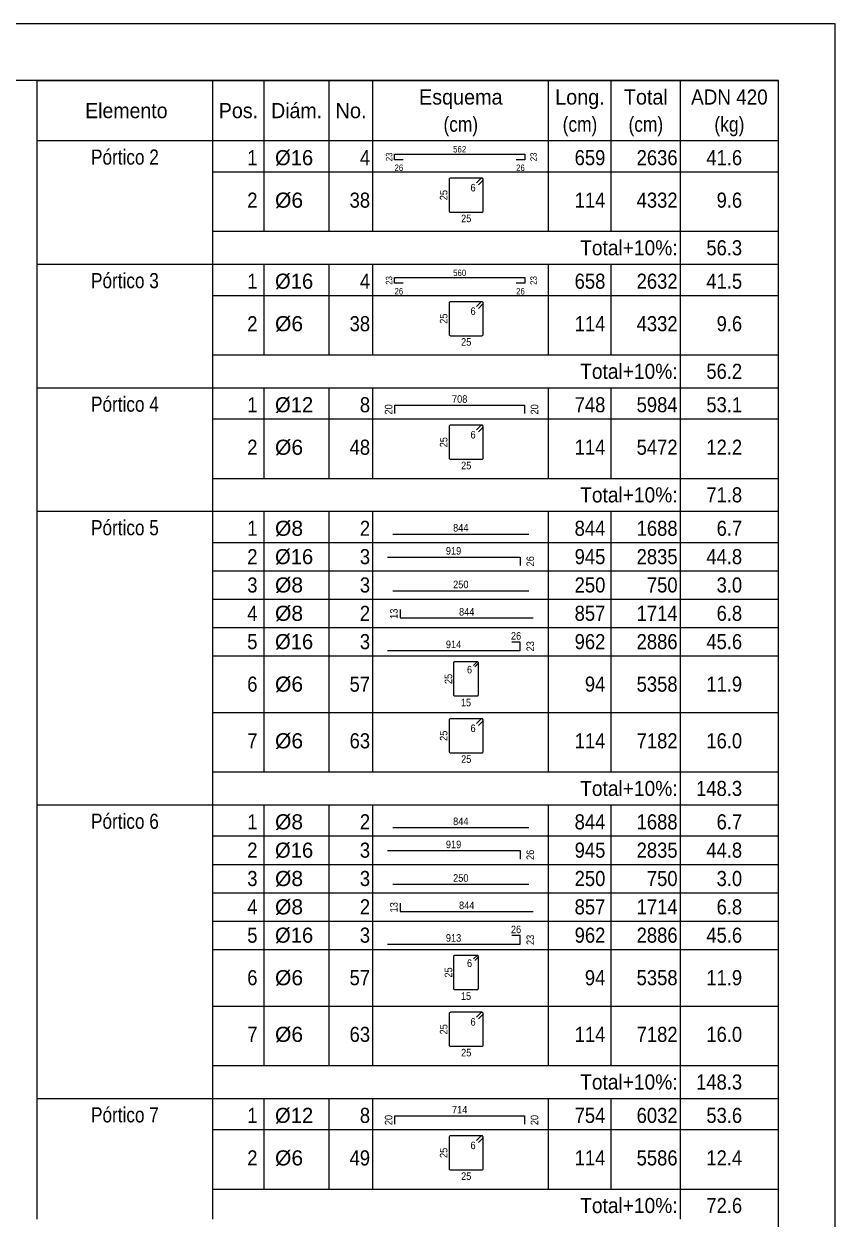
# Model space of a CAD drawing. Header units: millimetres. Extents: x 2 to 158, y -69 to 77.
# Drawn here: x 144 to 158.3, y 52.43 to 73.52 of the extents above; entities that cross this region are included whole.
import ezdxf
from ezdxf.enums import TextEntityAlignment as Align

# ---------------------------------------------------------------- set-up
doc = ezdxf.new("R2010")
doc.units = ezdxf.units.MM
for name, color, linetype, lineweight in [('DESPIECES_TABLA', 7, 'Continuous', 9), ('RECUAD_LIMITES', 2, 'Continuous', 0), ('RECUAD_MARCO', 1, 'Continuous', 20), ('TABLAS', 1, 'Continuous', 9), ('TEXTO_TABLAS', 1, 'Continuous', 0), ('TEXTOS_COTAS_DESPIECES_TABLA', 1, 'Continuous', 0)]:
    doc.layers.add(name, color=color, linetype=linetype, lineweight=lineweight)
doc.styles.add('CYPETXT_romans', font='arial.ttf', dxfattribs={"height": 0.2})

msp = doc.modelspace()

# ---------------------------------------------------------------- linework, layer by layer
at = {"layer": 'DESPIECES_TABLA'}
for points in [[(150.68527, 71.11869), (150.53527, 71.11869), (150.53527, 71.21995), (152.83066, 71.21995), (152.83066, 71.11869), (152.68066, 71.11869)], [(152.01464, 70.67681), (152.0915, 70.75367), (152.09447, 70.75729), (152.09668, 70.76142), (152.09804, 70.76591), (152.0985, 70.77057), (152.09804, 70.77524), (152.09668, 70.77973), (152.09447, 70.78386), (152.0915, 70.78748), (152.08787, 70.79046), (152.08374, 70.79267), (152.07925, 70.79403), (152.07459, 70.79449), (151.52241, 70.79449), (151.51326, 70.79267), (151.5055, 70.78748), (151.50032, 70.77973), (151.4985, 70.77057), (151.4985, 70.2184), (151.50032, 70.20925), (151.5055, 70.20149), (151.51326, 70.19631), (151.52241, 70.19449), (152.07459, 70.19449), (152.08374, 70.19631), (152.0915, 70.20149), (152.09668, 70.20925), (152.0985, 70.2184), (152.0985, 70.77057), (152.09804, 70.77524), (152.09668, 70.77973), (152.09447, 70.78386), (152.0915, 70.78748), (152.08787, 70.79046), (152.08374, 70.79267), (152.07925, 70.79403), (152.07459, 70.79449), (152.06992, 70.79403), (152.06543, 70.79267), (152.0613, 70.79046), (152.05768, 70.78748), (151.98082, 70.71062)], [(150.68526, 68.93869), (150.53526, 68.93869), (150.53526, 69.03995), (152.83066, 69.03995), (152.83066, 68.93869), (152.68066, 68.93869)], [(152.01464, 68.49681), (152.0915, 68.57367), (152.09447, 68.57729), (152.09668, 68.58142), (152.09804, 68.58591), (152.0985, 68.59057), (152.09804, 68.59524), (152.09668, 68.59973), (152.09447, 68.60386), (152.0915, 68.60748), (152.08787, 68.61046), (152.08374, 68.61267), (152.07925, 68.61403), (152.07459, 68.61449), (151.52241, 68.61449), (151.51326, 68.61267), (151.5055, 68.60748), (151.50032, 68.59973), (151.4985, 68.59057), (151.4985, 68.0384), (151.50032, 68.02925), (151.5055, 68.02149), (151.51326, 68.01631), (151.52241, 68.01449), (152.07459, 68.01449), (152.08374, 68.01631), (152.0915, 68.02149), (152.09668, 68.02925), (152.0985, 68.0384), (152.0985, 68.59057), (152.09804, 68.59524), (152.09668, 68.59973), (152.09447, 68.60386), (152.0915, 68.60748), (152.08787, 68.61046), (152.08374, 68.61267), (152.07925, 68.61403), (152.07459, 68.61449), (152.06992, 68.61403), (152.06543, 68.61267), (152.0613, 68.61046), (152.05768, 68.60748), (151.98082, 68.53062)], [(150.53789, 66.63863), (150.53789, 66.78863), (152.82759, 66.78863), (152.82759, 66.63863)], [(152.01464, 66.31681), (152.0915, 66.39367), (152.09447, 66.39729), (152.09668, 66.40142), (152.09804, 66.40591), (152.0985, 66.41057), (152.09804, 66.41524), (152.09668, 66.41973), (152.09447, 66.42386), (152.0915, 66.42748), (152.08787, 66.43046), (152.08374, 66.43267), (152.07925, 66.43403), (152.07459, 66.43449), (151.52241, 66.43449), (151.51326, 66.43267), (151.5055, 66.42748), (151.50032, 66.41973), (151.4985, 66.41057), (151.4985, 65.8584), (151.50032, 65.84925), (151.5055, 65.84149), (151.51326, 65.83631), (151.52241, 65.83449), (152.07459, 65.83449), (152.08374, 65.83631), (152.0915, 65.84149), (152.09668, 65.84925), (152.0985, 65.8584), (152.0985, 66.41057), (152.09804, 66.41524), (152.09668, 66.41973), (152.09447, 66.42386), (152.0915, 66.42748), (152.08787, 66.43046), (152.08374, 66.43267), (152.07925, 66.43403), (152.07459, 66.43449), (152.06992, 66.43403), (152.06543, 66.43267), (152.0613, 66.43046), (152.05768, 66.42748), (151.98082, 66.35062)], [(150.50274, 64.5139), (152.90274, 64.5139)], [(150.4105, 64.10805), (152.75227, 64.10805), (152.75227, 63.95805)], [(150.50274, 63.5139), (152.90274, 63.5139)], [(150.63184, 63.18297), (150.63184, 63.03297), (152.9765, 63.03297)], [(150.4105, 62.45805), (152.75227, 62.45805), (152.75227, 62.60805), (152.60227, 62.60805)], [(151.95224, 62.17154), (152.00842, 62.22772), (152.01059, 62.23037), (152.01221, 62.23339), (152.0132, 62.23667), (152.01354, 62.24008), (152.0132, 62.24349), (152.01221, 62.24677), (152.01059, 62.24979), (152.00842, 62.25244), (152.00577, 62.25461), (152.00275, 62.25623), (151.99947, 62.25722), (151.99606, 62.25756), (151.59246, 62.25756), (151.58577, 62.25623), (151.5801, 62.25244), (151.57631, 62.24677), (151.57498, 62.24008), (151.57498, 61.67504), (151.57631, 61.66835), (151.5801, 61.66268), (151.58577, 61.65889), (151.59246, 61.65756), (151.99606, 61.65756), (152.00275, 61.65889), (152.00842, 61.66268), (152.01221, 61.66835), (152.01354, 61.67504), (152.01354, 62.24008), (152.0132, 62.24349), (152.01221, 62.24677), (152.01059, 62.24979), (152.00842, 62.25244), (152.00577, 62.25461), (152.00275, 62.25623), (151.99947, 62.25722), (151.99606, 62.25756), (151.99265, 62.25722), (151.98937, 62.25623), (151.98635, 62.25461), (151.9837, 62.25244), (151.92752, 62.19626)], [(152.01464, 61.13681), (152.0915, 61.21367), (152.09447, 61.21729), (152.09668, 61.22142), (152.09804, 61.22591), (152.0985, 61.23057), (152.09804, 61.23524), (152.09668, 61.23973), (152.09447, 61.24386), (152.0915, 61.24748), (152.08787, 61.25046), (152.08374, 61.25267), (152.07925, 61.25403), (152.07459, 61.25449), (151.52241, 61.25449), (151.51326, 61.25267), (151.5055, 61.24748), (151.50032, 61.23973), (151.4985, 61.23057), (151.4985, 60.6784), (151.50032, 60.66925), (151.5055, 60.66149), (151.51326, 60.65631), (151.52241, 60.65449), (152.07459, 60.65449), (152.08374, 60.65631), (152.0915, 60.66149), (152.09668, 60.66925), (152.0985, 60.6784), (152.0985, 61.23057), (152.09804, 61.23524), (152.09668, 61.23973), (152.09447, 61.24386), (152.0915, 61.24748), (152.08787, 61.25046), (152.08374, 61.25267), (152.07925, 61.25403), (152.07459, 61.25449), (152.06992, 61.25403), (152.06543, 61.25267), (152.0613, 61.25046), (152.05768, 61.24748), (151.98082, 61.17062)], [(150.50274, 59.3339), (152.90274, 59.3339)], [(150.4105, 58.92805), (152.75227, 58.92805), (152.75227, 58.77805)], [(150.50274, 58.3339), (152.90274, 58.3339)], [(150.63184, 58.00297), (150.63184, 57.85297), (152.9765, 57.85297)], [(150.4105, 57.27805), (152.75227, 57.27805), (152.75227, 57.42805), (152.60227, 57.42805)], [(151.95224, 56.99154), (152.00842, 57.04772), (152.01059, 57.05037), (152.01221, 57.05339), (152.0132, 57.05667), (152.01354, 57.06008), (152.0132, 57.06349), (152.01221, 57.06677), (152.01059, 57.06979), (152.00842, 57.07244), (152.00577, 57.07461), (152.00275, 57.07623), (151.99947, 57.07722), (151.99606, 57.07756), (151.59246, 57.07756), (151.58577, 57.07623), (151.5801, 57.07244), (151.57631, 57.06677), (151.57498, 57.06008), (151.57498, 56.49504), (151.57631, 56.48835), (151.5801, 56.48268), (151.58577, 56.47889), (151.59246, 56.47756), (151.99606, 56.47756), (152.00275, 56.47889), (152.00842, 56.48268), (152.01221, 56.48835), (152.01354, 56.49504), (152.01354, 57.06008), (152.0132, 57.06349), (152.01221, 57.06677), (152.01059, 57.06979), (152.00842, 57.07244), (152.00577, 57.07461), (152.00275, 57.07623), (151.99947, 57.07722), (151.99606, 57.07756), (151.99265, 57.07722), (151.98937, 57.07623), (151.98635, 57.07461), (151.9837, 57.07244), (151.92752, 57.01626)], [(152.01464, 55.95681), (152.0915, 56.03367), (152.09447, 56.03729), (152.09668, 56.04142), (152.09804, 56.04591), (152.0985, 56.05057), (152.09804, 56.05524), (152.09668, 56.05973), (152.09447, 56.06386), (152.0915, 56.06748), (152.08787, 56.07046), (152.08374, 56.07267), (152.07925, 56.07403), (152.07459, 56.07449), (151.52241, 56.07449), (151.51326, 56.07267), (151.5055, 56.06748), (151.50032, 56.05973), (151.4985, 56.05057), (151.4985, 55.4984), (151.50032, 55.48925), (151.5055, 55.48149), (151.51326, 55.47631), (151.52241, 55.47449), (152.07459, 55.47449), (152.08374, 55.47631), (152.0915, 55.48149), (152.09668, 55.48925), (152.0985, 55.4984), (152.0985, 56.05057), (152.09804, 56.05524), (152.09668, 56.05973), (152.09447, 56.06386), (152.0915, 56.06748), (152.08787, 56.07046), (152.08374, 56.07267), (152.07925, 56.07403), (152.07459, 56.07449), (152.06992, 56.07403), (152.06543, 56.07267), (152.0613, 56.07046), (152.05768, 56.06748), (151.98082, 55.99062)], [(150.53789, 54.09862), (150.53789, 54.24862), (152.82758, 54.24862), (152.82758, 54.09862)], [(152.01464, 53.77681), (152.0915, 53.85367), (152.09447, 53.85729), (152.09668, 53.86142), (152.09804, 53.86591), (152.0985, 53.87057), (152.09804, 53.87524), (152.09668, 53.87973), (152.09447, 53.88386), (152.0915, 53.88748), (152.08787, 53.89046), (152.08374, 53.89267), (152.07925, 53.89403), (152.07459, 53.89449), (151.52241, 53.89449), (151.51326, 53.89267), (151.5055, 53.88748), (151.50032, 53.87973), (151.4985, 53.87057), (151.4985, 53.3184), (151.50032, 53.30925), (151.5055, 53.30149), (151.51326, 53.29631), (151.52241, 53.29449), (152.07459, 53.29449), (152.08374, 53.29631), (152.0915, 53.30149), (152.09668, 53.30925), (152.0985, 53.3184), (152.0985, 53.87057), (152.09804, 53.87524), (152.09668, 53.87973), (152.09447, 53.88386), (152.0915, 53.88748), (152.08787, 53.89046), (152.08374, 53.89267), (152.07925, 53.89403), (152.07459, 53.89449), (152.06992, 53.89403), (152.06543, 53.89267), (152.0613, 53.89046), (152.05768, 53.88748), (151.98082, 53.81062)]]:
    msp.add_lwpolyline(points, dxfattribs=at)
at = {"layer": 'RECUAD_LIMITES'}
msp.add_lwpolyline([(98.90474, 31.5159), (158.30474, 31.5159), (158.30474, 73.5159), (98.90474, 73.5159), (98.90474, 31.5159)], close=True, dxfattribs=at)
at = {"layer": 'RECUAD_MARCO'}
msp.add_lwpolyline([(101.40474, 32.5159), (157.30474, 32.5159), (157.30474, 72.5159), (101.40474, 72.5159), (101.40474, 32.5159)], close=True, dxfattribs=at)
at = {"layer": 'TABLAS'}
for p, q in [((144.22874, 71.4059), (144.22874, 72.5159)), ((144.22874, 72.5159), (157.30474, 72.5159)), ((147.32874, 71.4059), (147.32874, 72.5159)), ((148.23274, 71.4059), (148.23274, 72.5159)), ((149.38074, 71.4059), (149.38074, 72.5159)), ((150.15274, 71.4059), (150.15274, 72.5159)), ((153.25274, 71.4059), (153.25274, 72.5159)), ((154.35674, 71.4059), (154.35674, 72.5159)), ((155.57674, 71.4059), (155.57674, 72.5159)), ((157.30474, 71.4059), (157.30474, 72.5159)), ((144.22874, 71.4559), (157.30474, 71.4559)), ((144.22874, 69.3259), (144.22874, 71.4059)), ((147.32874, 69.3259), (147.32874, 71.4059)), ((148.23274, 69.8559), (148.23274, 71.4059)), ((149.38074, 69.8559), (149.38074, 71.4059)), ((150.15274, 69.8559), (150.15274, 71.4059)), ((153.25274, 69.8559), (153.25274, 71.4059)), ((154.35674, 69.8559), (154.35674, 71.4059)), ((155.57674, 69.3259), (155.57674, 71.4059)), ((157.30474, 69.3259), (157.30474, 71.4059)), ((147.32874, 69.8559), (157.30474, 69.8559)), ((144.22874, 69.2259), (144.22874, 69.3259)), ((144.22874, 69.2759), (157.30474, 69.2759)), ((144.22874, 67.1459), (144.22874, 69.2259)), ((147.32874, 69.2259), (147.32874, 69.3259)), ((147.32874, 67.1459), (147.32874, 69.2259)), ((148.23274, 69.2259), (148.23274, 69.2759)), ((148.23274, 67.6759), (148.23274, 69.2259)), ((149.38074, 69.2259), (149.38074, 69.2759)), ((149.38074, 67.6759), (149.38074, 69.2259)), ((150.15274, 69.2259), (150.15274, 69.2759)), ((150.15274, 67.6759), (150.15274, 69.2259)), ((153.25274, 69.2259), (153.25274, 69.2759)), ((153.25274, 67.6759), (153.25274, 69.2259)), ((154.35674, 69.2259), (154.35674, 69.2759)), ((154.35674, 67.6759), (154.35674, 69.2259)), ((155.57674, 69.2259), (155.57674, 69.3259)), ((155.57674, 67.1459), (155.57674, 69.2259)), ((157.30474, 69.2259), (157.30474, 69.3259)), ((157.30474, 67.1459), (157.30474, 69.2259)), ((147.32874, 67.6759), (157.30474, 67.6759)), ((144.22874, 67.0459), (144.22874, 67.1459)), ((144.22874, 67.0959), (157.30474, 67.0959)), ((147.32874, 67.0459), (147.32874, 67.1459)), ((148.23274, 67.0459), (148.23274, 67.0959)), ((149.38074, 67.0459), (149.38074, 67.0959)), ((150.15274, 67.0459), (150.15274, 67.0959)), ((153.25274, 67.0459), (153.25274, 67.0959)), ((154.35674, 67.0459), (154.35674, 67.0959)), ((155.57674, 67.0459), (155.57674, 67.1459)), ((157.30474, 67.0459), (157.30474, 67.1459)), ((144.22874, 64.9659), (144.22874, 67.0459)), ((147.32874, 64.9659), (147.32874, 67.0459)), ((148.23274, 65.4959), (148.23274, 67.0459)), ((149.38074, 65.4959), (149.38074, 67.0459)), ((150.15274, 65.4959), (150.15274, 67.0459)), ((153.25274, 65.4959), (153.25274, 67.0459)), ((154.35674, 65.4959), (154.35674, 67.0459)), ((155.57674, 64.9659), (155.57674, 67.0459)), ((157.30474, 64.9659), (157.30474, 67.0459)), ((147.32874, 65.4959), (157.30474, 65.4959)), ((144.22874, 64.8659), (144.22874, 64.9659)), ((147.32874, 64.8659), (147.32874, 64.9659)), ((155.57674, 64.8659), (155.57674, 64.9659)), ((157.30474, 64.8659), (157.30474, 64.9659)), ((144.22874, 64.9159), (157.30474, 64.9159)), ((144.22874, 59.7859), (144.22874, 64.8659)), ((147.32874, 59.7859), (147.32874, 64.8659)), ((148.23274, 64.8659), (148.23274, 64.9159)), ((148.23274, 60.3159), (148.23274, 64.8659)), ((149.38074, 64.8659), (149.38074, 64.9159)), ((149.38074, 60.3159), (149.38074, 64.8659)), ((150.15274, 64.8659), (150.15274, 64.9159)), ((150.15274, 60.3159), (150.15274, 64.8659)), ((153.25274, 64.8659), (153.25274, 64.9159)), ((153.25274, 60.3159), (153.25274, 64.8659)), ((154.35674, 64.8659), (154.35674, 64.9159)), ((154.35674, 60.3159), (154.35674, 64.8659)), ((155.57674, 59.7859), (155.57674, 64.8659)), ((157.30474, 59.7859), (157.30474, 64.8659)), ((147.32874, 60.3159), (157.30474, 60.3159)), ((144.22874, 59.6859), (144.22874, 59.7859)), ((144.22874, 59.7359), (157.30474, 59.7359)), ((144.22874, 54.6059), (144.22874, 59.6859)), ((147.32874, 59.6859), (147.32874, 59.7859)), ((147.32874, 54.6059), (147.32874, 59.6859)), ((148.23274, 59.6859), (148.23274, 59.7359)), ((148.23274, 55.1359), (148.23274, 59.6859)), ((149.38074, 59.6859), (149.38074, 59.7359)), ((149.38074, 55.1359), (149.38074, 59.6859)), ((150.15274, 59.6859), (150.15274, 59.7359)), ((150.15274, 55.1359), (150.15274, 59.6859)), ((153.25274, 59.6859), (153.25274, 59.7359)), ((153.25274, 55.1359), (153.25274, 59.6859)), ((154.35674, 59.6859), (154.35674, 59.7359)), ((154.35674, 55.1359), (154.35674, 59.6859)), ((155.57674, 59.6859), (155.57674, 59.7859)), ((155.57674, 54.6059), (155.57674, 59.6859)), ((157.30474, 59.6859), (157.30474, 59.7859)), ((157.30474, 54.6059), (157.30474, 59.6859)), ((147.32874, 55.1359), (157.30474, 55.1359)), ((144.22874, 54.5059), (144.22874, 54.6059)), ((144.22874, 54.5559), (157.30474, 54.5559)), ((144.22874, 52.4259), (144.22874, 54.5059)), ((147.32874, 54.5059), (147.32874, 54.6059)), ((147.32874, 52.4259), (147.32874, 54.5059)), ((148.23274, 54.5059), (148.23274, 54.5559)), ((148.23274, 52.9559), (148.23274, 54.5059)), ((149.38074, 54.5059), (149.38074, 54.5559)), ((149.38074, 52.9559), (149.38074, 54.5059)), ((150.15274, 54.5059), (150.15274, 54.5559)), ((150.15274, 52.9559), (150.15274, 54.5059)), ((153.25274, 54.5059), (153.25274, 54.5559)), ((153.25274, 52.9559), (153.25274, 54.5059)), ((154.35674, 54.5059), (154.35674, 54.5559)), ((154.35674, 52.9559), (154.35674, 54.5059)), ((155.57674, 54.5059), (155.57674, 54.6059)), ((155.57674, 52.4259), (155.57674, 54.5059)), ((157.30474, 54.5059), (157.30474, 54.6059)), ((157.30474, 52.4259), (157.30474, 54.5059)), ((147.32874, 52.9559), (157.30474, 52.9559))]:
    msp.add_line(p, q, dxfattribs=at)
at = {"layer": 'TEXTO_TABLAS'}
for p, q in [((147.32874, 70.9059), (157.30474, 70.9059)), ((147.32874, 68.7259), (157.30474, 68.7259)), ((147.32874, 66.5459), (157.30474, 66.5459)), ((147.32874, 64.3659), (157.30474, 64.3659)), ((147.32874, 63.8659), (157.30474, 63.8659)), ((147.32874, 63.3659), (157.30474, 63.3659)), ((147.32874, 62.8659), (157.30474, 62.8659)), ((147.32874, 62.3659), (157.30474, 62.3659)), ((147.32874, 61.3659), (157.30474, 61.3659)), ((147.32874, 59.1859), (157.30474, 59.1859)), ((147.32874, 58.6859), (157.30474, 58.6859)), ((147.32874, 58.1859), (157.30474, 58.1859)), ((147.32874, 57.6859), (157.30474, 57.6859)), ((147.32874, 57.1859), (157.30474, 57.1859)), ((147.32874, 56.1859), (157.30474, 56.1859)), ((147.32874, 54.0059), (157.30474, 54.0059))]:
    msp.add_line(p, q, dxfattribs=at)

# ---------------------------------------------------------------- texts
at = {"layer": 'TEXTO_TABLAS', "style": 'CYPETXT_romans'}
for s, width, p in [('Esquema', 0.93681, (151.70274, 72.2259)), ('Long.', 0.9375, (153.80474, 72.2259)), ('Total', 0.935673, (154.96674, 72.2259)), ('ADN 420', 0.893197, (156.44074, 72.2259)), ('Elemento', 0.923378, (145.80374, 71.9859)), ('Diám.', 0.924488, (148.80674, 71.9859)), ('Pos.', 0.930268, (147.78074, 71.9859)), ('No.', 0.948905, (149.76674, 71.9859)), ('(cm)', 0.819001, (151.70274, 71.7459)), ('(cm)', 0.819001, (153.80474, 71.7459)), ('(cm)', 0.819001, (154.96674, 71.7459)), ('(kg)', 0.827954, (156.44074, 71.7459)), ('Pórtico 2', 0.813476, (145.77874, 71.1659)), ('Pórtico 3', 0.813476, (145.77874, 68.9859)), ('Pórtico 4', 0.813476, (145.77874, 66.8059)), ('Pórtico 5', 0.813476, (145.77874, 64.6259)), ('Pórtico 6', 0.813476, (145.77874, 59.4459)), ('Pórtico 7', 0.813476, (145.77874, 54.2659))]:
    msp.add_text(s, height=0.266667, dxfattribs=dict(at, width=width)).set_placement(p, align=Align.MIDDLE_CENTER)
for s, height, width, p in [('1', 0.26667, 0.872274, (148.11674, 71.1559)), ('4', 0.26667, 0.872274, (150.10274, 71.1559)), ('659', 0.266667, 0.872274, (154.25274, 71.1559)), ('2636', 0.266667, 0.872274, (155.52674, 71.1559)), ('41.6', 0.266667, 0.869308, (156.66474, 71.1559)), ('2', 0.26667, 0.872274, (148.11674, 70.4059)), ('38', 0.266667, 0.872274, (150.10274, 70.4059)), ('114', 0.266667, 0.872274, (154.25274, 70.4059)), ('4332', 0.266667, 0.872274, (155.52674, 70.4059)), ('9.6', 0.266667, 0.868127, (156.66474, 70.4059)), ('Total+10%:', 0.266667, 0.906671, (155.52674, 69.5659)), ('56.3', 0.266667, 0.869308, (156.66474, 69.5659)), ('1', 0.26667, 0.872274, (148.11674, 68.9759)), ('4', 0.26667, 0.872274, (150.10274, 68.9759)), ('658', 0.266667, 0.872274, (154.25274, 68.9759)), ('2632', 0.266667, 0.872274, (155.52674, 68.9759)), ('41.5', 0.266667, 0.869308, (156.66474, 68.9759)), ('2', 0.26667, 0.872274, (148.11674, 68.2259)), ('38', 0.266667, 0.872274, (150.10274, 68.2259)), ('114', 0.266667, 0.872274, (154.25274, 68.2259)), ('4332', 0.266667, 0.872274, (155.52674, 68.2259)), ('9.6', 0.266667, 0.868127, (156.66474, 68.2259)), ('Total+10%:', 0.266667, 0.906671, (155.52674, 67.3859)), ('56.2', 0.266667, 0.869308, (156.66474, 67.3859)), ('1', 0.26667, 0.872274, (148.11674, 66.7959)), ('8', 0.26667, 0.872274, (150.10274, 66.7959)), ('748', 0.266667, 0.872274, (154.25274, 66.7959)), ('5984', 0.266667, 0.872274, (155.52674, 66.7959)), ('53.1', 0.266667, 0.869308, (156.66474, 66.7959)), ('2', 0.26667, 0.872274, (148.11674, 66.0459)), ('48', 0.266667, 0.872274, (150.10274, 66.0459)), ('114', 0.266667, 0.872274, (154.25274, 66.0459)), ('5472', 0.266667, 0.872274, (155.52674, 66.0459)), ('12.2', 0.266667, 0.869308, (156.66474, 66.0459)), ('Total+10%:', 0.266667, 0.906671, (155.52674, 65.2059)), ('71.8', 0.266667, 0.869308, (156.66474, 65.2059)), ('1', 0.26667, 0.872274, (148.11674, 64.6159)), ('2', 0.26667, 0.872274, (150.10274, 64.6159)), ('844', 0.266667, 0.872274, (154.25274, 64.6159)), ('1688', 0.266667, 0.872274, (155.52674, 64.6159)), ('6.7', 0.266667, 0.868127, (156.66474, 64.6159)), ('2', 0.26667, 0.872274, (148.11674, 64.1159)), ('3', 0.26667, 0.872274, (150.10274, 64.1159)), ('945', 0.266667, 0.872274, (154.25274, 64.1159)), ('2835', 0.266667, 0.872274, (155.52674, 64.1159)), ('44.8', 0.266667, 0.869308, (156.66474, 64.1159)), ('3', 0.26667, 0.872274, (148.11674, 63.6159)), ('3', 0.26667, 0.872274, (150.10274, 63.6159)), ('250', 0.266667, 0.872274, (154.25274, 63.6159)), ('750', 0.266667, 0.872274, (155.52674, 63.6159)), ('3.0', 0.266667, 0.868127, (156.66474, 63.6159)), ('4', 0.26667, 0.872274, (148.11674, 63.1159)), ('2', 0.26667, 0.872274, (150.10274, 63.1159)), ('857', 0.266667, 0.872274, (154.25274, 63.1159)), ('1714', 0.266667, 0.872274, (155.52674, 63.1159)), ('6.8', 0.266667, 0.868127, (156.66474, 63.1159)), ('5', 0.26667, 0.872274, (148.11674, 62.6159)), ('3', 0.26667, 0.872274, (150.10274, 62.6159)), ('962', 0.266667, 0.872274, (154.25274, 62.6159)), ('2886', 0.266667, 0.872274, (155.52674, 62.6159)), ('45.6', 0.266667, 0.869308, (156.66474, 62.6159)), ('6', 0.26667, 0.872274, (148.11674, 61.8659)), ('57', 0.266667, 0.872274, (150.10274, 61.8659)), ('94', 0.266667, 0.872274, (154.25274, 61.8659)), ('5358', 0.266667, 0.872274, (155.52674, 61.8659)), ('11.9', 0.266667, 0.869308, (156.66474, 61.8659)), ('7', 0.26667, 0.872274, (148.11674, 60.8659)), ('63', 0.266667, 0.872274, (150.10274, 60.8659)), ('114', 0.266667, 0.872274, (154.25274, 60.8659)), ('7182', 0.266667, 0.872274, (155.52674, 60.8659)), ('16.0', 0.266667, 0.869308, (156.66474, 60.8659)), ('Total+10%:', 0.266667, 0.906671, (155.52674, 60.0259)), ('148.3', 0.266667, 0.869965, (156.66474, 60.0259)), ('1', 0.26667, 0.872274, (148.11674, 59.4359)), ('2', 0.26667, 0.872274, (150.10274, 59.4359)), ('844', 0.266667, 0.872274, (154.25274, 59.4359)), ('1688', 0.266667, 0.872274, (155.52674, 59.4359)), ('6.7', 0.266667, 0.868127, (156.66474, 59.4359)), ('2', 0.26667, 0.872274, (148.11674, 58.9359)), ('3', 0.26667, 0.872274, (150.10274, 58.9359)), ('945', 0.266667, 0.872274, (154.25274, 58.9359)), ('2835', 0.266667, 0.872274, (155.52674, 58.9359)), ('44.8', 0.266667, 0.869308, (156.66474, 58.9359)), ('3', 0.26667, 0.872274, (148.11674, 58.4359)), ('3', 0.26667, 0.872274, (150.10274, 58.4359)), ('250', 0.266667, 0.872274, (154.25274, 58.4359)), ('750', 0.266667, 0.872274, (155.52674, 58.4359)), ('3.0', 0.266667, 0.868127, (156.66474, 58.4359)), ('4', 0.26667, 0.872274, (148.11674, 57.9359)), ('2', 0.26667, 0.872274, (150.10274, 57.9359)), ('857', 0.266667, 0.872274, (154.25274, 57.9359)), ('1714', 0.266667, 0.872274, (155.52674, 57.9359)), ('6.8', 0.266667, 0.868127, (156.66474, 57.9359)), ('5', 0.26667, 0.872274, (148.11674, 57.4359)), ('3', 0.26667, 0.872274, (150.10274, 57.4359)), ('962', 0.266667, 0.872274, (154.25274, 57.4359)), ('2886', 0.266667, 0.872274, (155.52674, 57.4359)), ('45.6', 0.266667, 0.869308, (156.66474, 57.4359)), ('6', 0.26667, 0.872274, (148.11674, 56.6859)), ('57', 0.266667, 0.872274, (150.10274, 56.6859)), ('94', 0.266667, 0.872274, (154.25274, 56.6859)), ('5358', 0.266667, 0.872274, (155.52674, 56.6859)), ('11.9', 0.266667, 0.869308, (156.66474, 56.6859)), ('7', 0.26667, 0.872274, (148.11674, 55.6859)), ('63', 0.266667, 0.872274, (150.10274, 55.6859)), ('114', 0.266667, 0.872274, (154.25274, 55.6859)), ('7182', 0.266667, 0.872274, (155.52674, 55.6859)), ('16.0', 0.266667, 0.869308, (156.66474, 55.6859)), ('Total+10%:', 0.266667, 0.906671, (155.52674, 54.8459)), ('148.3', 0.266667, 0.869965, (156.66474, 54.8459)), ('1', 0.26667, 0.872274, (148.11674, 54.2559)), ('8', 0.26667, 0.872274, (150.10274, 54.2559)), ('754', 0.266667, 0.872274, (154.25274, 54.2559)), ('6032', 0.266667, 0.872274, (155.52674, 54.2559)), ('53.6', 0.266667, 0.869308, (156.66474, 54.2559)), ('2', 0.26667, 0.872274, (148.11674, 53.5059)), ('49', 0.266667, 0.872274, (150.10274, 53.5059)), ('114', 0.266667, 0.872274, (154.25274, 53.5059)), ('5586', 0.266667, 0.872274, (155.52674, 53.5059)), ('12.4', 0.266667, 0.869308, (156.66474, 53.5059)), ('Total+10%:', 0.266667, 0.906671, (155.52674, 52.6659)), ('72.6', 0.266667, 0.869308, (156.66474, 52.6659))]:
    msp.add_text(s, height=height, dxfattribs=dict(at, width=width)).set_placement(p, align=Align.MIDDLE_RIGHT)
for s, width, p in [('%%c16', 0.955414, (148.42674, 71.1559)), ('%%c6', 0.99505, (148.42674, 70.4059)), ('%%c16', 0.955414, (148.42674, 68.9759)), ('%%c6', 0.99505, (148.42674, 68.2259)), ('%%c12', 0.955414, (148.42674, 66.7959)), ('%%c6', 0.99505, (148.42674, 66.0459)), ('%%c8', 0.99505, (148.42674, 64.6159)), ('%%c16', 0.955414, (148.42674, 64.1159)), ('%%c8', 0.99505, (148.42674, 63.6159)), ('%%c8', 0.99505, (148.42674, 63.1159)), ('%%c16', 0.955414, (148.42674, 62.6159)), ('%%c6', 0.99505, (148.42674, 61.8659)), ('%%c6', 0.99505, (148.42674, 60.8659)), ('%%c8', 0.99505, (148.42674, 59.4359)), ('%%c16', 0.955414, (148.42674, 58.9359)), ('%%c8', 0.99505, (148.42674, 58.4359)), ('%%c8', 0.99505, (148.42674, 57.9359)), ('%%c16', 0.955414, (148.42674, 57.4359)), ('%%c6', 0.99505, (148.42674, 56.6859)), ('%%c6', 0.99505, (148.42674, 55.6859)), ('%%c12', 0.955414, (148.42674, 54.2559)), ('%%c6', 0.99505, (148.42674, 53.5059))]:
    msp.add_text(s, height=0.266667, dxfattribs=dict(at, width=width)).set_placement(p, align=Align.MIDDLE_LEFT)
at = {"layer": 'TEXTOS_COTAS_DESPIECES_TABLA', "style": 'CYPETXT_romans', "width": 0.872274}
for s, height, p in [('562', 0.113333, (151.68296, 71.24749)), ('560', 0.113333, (151.68296, 69.06749)), ('708', 0.133333, (151.68274, 66.83018)), ('844', 0.133333, (151.70274, 64.5579)), ('919', 0.133333, (151.57527, 64.15075)), ('250', 0.133333, (151.70274, 63.5579)), ('844', 0.133333, (151.80751, 63.07583)), ('26', 0.133333, (152.67727, 62.65075)), ('914', 0.133333, (151.57523, 62.50075)), ('844', 0.133333, (151.70274, 59.3779)), ('919', 0.133333, (151.57527, 58.97075)), ('250', 0.133333, (151.70274, 58.3779)), ('844', 0.133333, (151.80751, 57.89583)), ('26', 0.133333, (152.67727, 57.47075)), ('913', 0.133333, (151.57523, 57.32075)), ('714', 0.133333, (151.68274, 54.29018))]:
    msp.add_text(s, height=height, dxfattribs=at).set_placement(p, align=Align.CENTER)
for s, height, p in [('23', 0.113333, (150.49447, 71.16932)), ('25', 0.133333, (151.46698, 70.49449)), ('23', 0.113333, (150.49447, 68.98932)), ('25', 0.133333, (151.46698, 68.31449)), ('20', 0.133333, (150.49634, 66.71363)), ('25', 0.133333, (151.46698, 66.13449)), ('13', 0.133333, (150.58897, 63.10797)), ('25', 0.133333, (151.55194, 61.95756)), ('25', 0.133333, (151.46698, 60.95449)), ('13', 0.133333, (150.58897, 57.92797)), ('25', 0.133333, (151.55194, 56.77756)), ('25', 0.133333, (151.46698, 55.77449)), ('20', 0.133333, (150.49634, 54.17362)), ('25', 0.133333, (151.46698, 53.59449))]:
    msp.add_text(s, height=height, rotation=90, dxfattribs=at).set_placement(p, align=Align.CENTER)
for s, height, p in [('23', 0.113333, (152.92812, 71.16932)), ('23', 0.113333, (152.92812, 68.98932)), ('20', 0.133333, (152.93581, 66.71363)), ('26', 0.133333, (152.86164, 64.03305)), ('23', 0.133333, (152.86164, 62.53305)), ('26', 0.133333, (152.86164, 58.85305)), ('23', 0.133333, (152.86164, 57.35305)), ('20', 0.133333, (152.93581, 54.17362))]:
    msp.add_text(s, height=height, rotation=90, dxfattribs=at).set_placement(p, align=Align.TOP_CENTER)
for s, height, p in [('26', 0.113333, (150.61027, 71.03448)), ('26', 0.113333, (152.75566, 71.03448)), ('25', 0.133333, (151.7985, 70.15065)), ('26', 0.113333, (150.61026, 68.85448)), ('26', 0.113333, (152.75566, 68.85448)), ('25', 0.133333, (151.7985, 67.97065)), ('25', 0.133333, (151.7985, 65.79065)), ('15', 0.133333, (151.79426, 61.60758)), ('25', 0.133333, (151.7985, 60.61065)), ('15', 0.133333, (151.79426, 56.42758)), ('25', 0.133333, (151.7985, 55.43065)), ('25', 0.133333, (151.7985, 53.25065))]:
    msp.add_text(s, height=height, dxfattribs=at).set_placement(p, align=Align.TOP_CENTER)
for p in [(151.96464, 70.62681), (151.96464, 68.44681), (151.96464, 66.26681), (151.90224, 62.12154), (151.96464, 61.08681), (151.90224, 56.94154), (151.96464, 55.90681), (151.96464, 53.72681)]:
    msp.add_text('6', height=0.13333, dxfattribs=at).set_placement(p, align=Align.MIDDLE_RIGHT)

doc.saveas('drawing.dxf')
